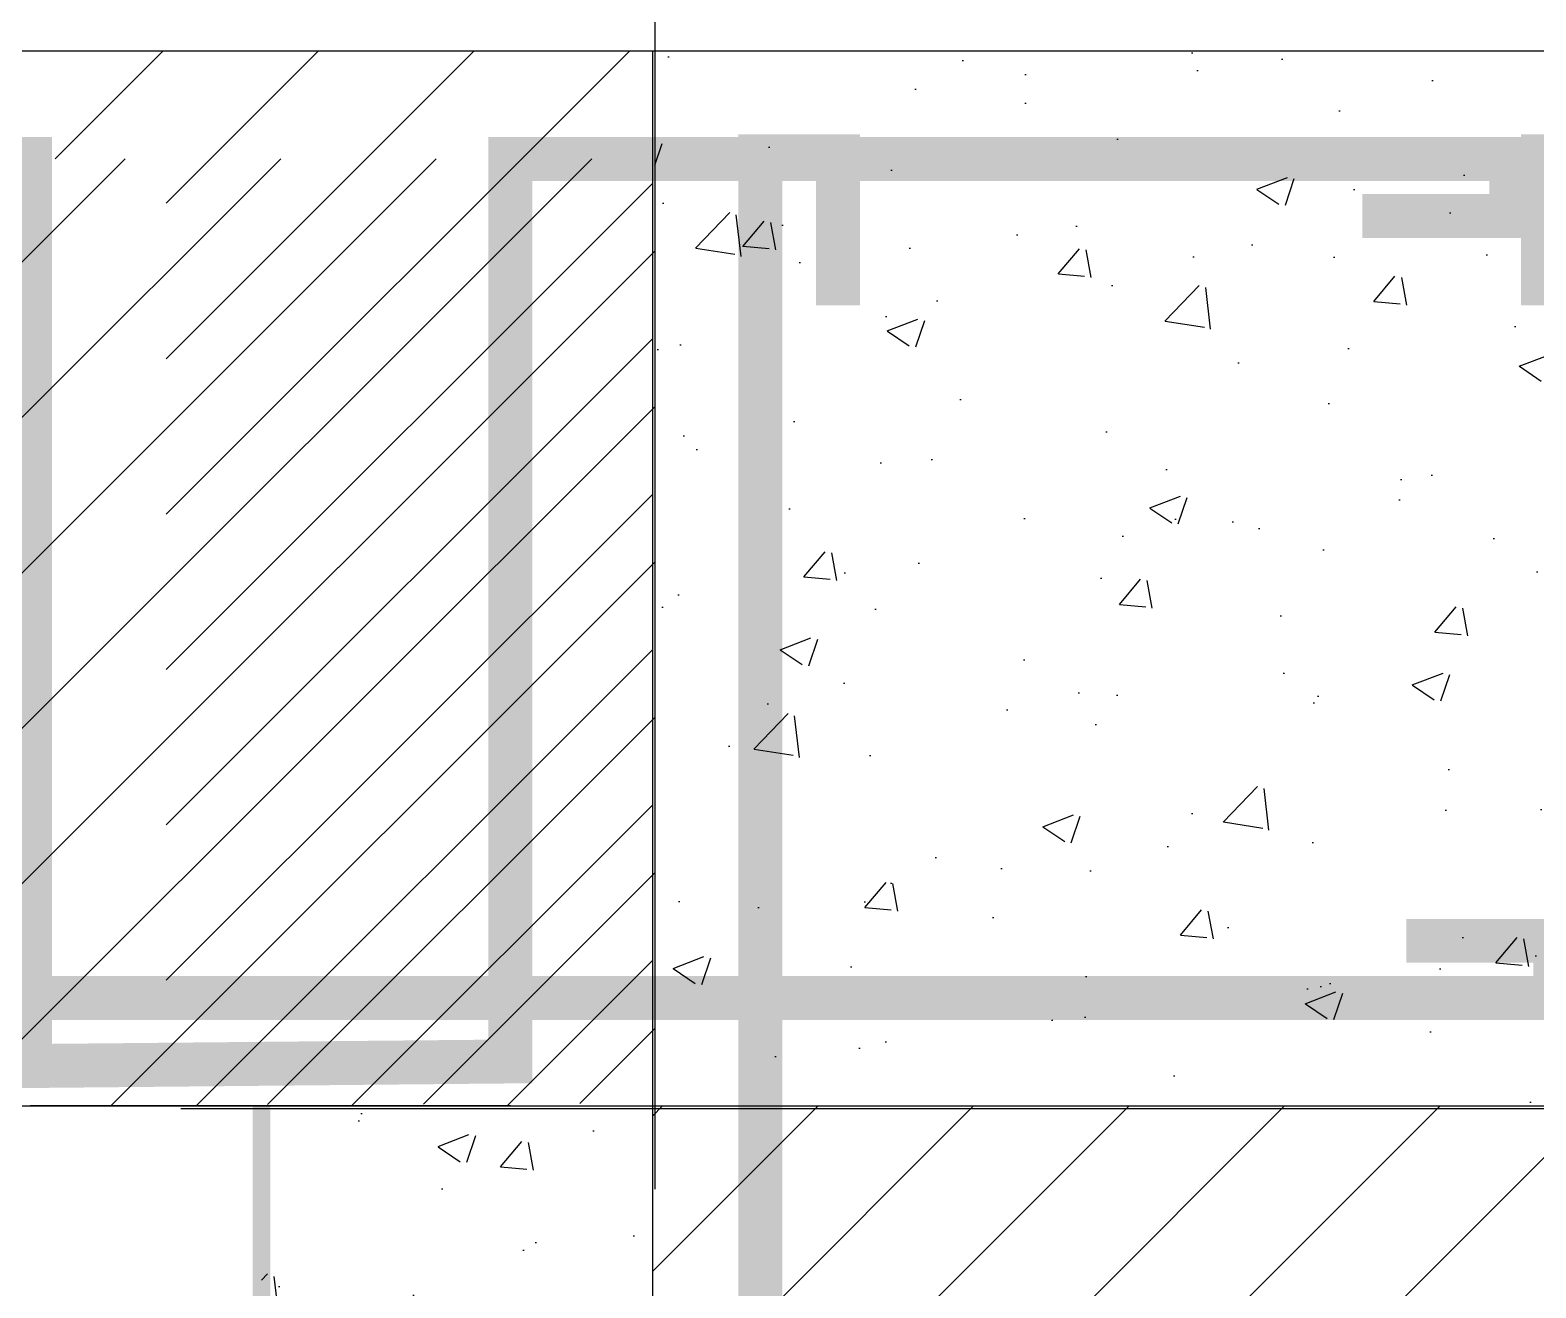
# Model space of a CAD drawing. Extents: x 2072855 to 2883818, y 17306032 to 17674225.
# Drawn here: x 2220728 to 2223621, y 17562251 to 17564669 of the extents above; entities that cross this region are included whole.
import ezdxf

# ---------------------------------------------------------------- set-up
doc = ezdxf.new("R2010")
doc.units = 0
doc.header["$LTSCALE"] = 1000
doc.header["$MEASUREMENT"] = 0
doc.linetypes.add('CENTER2', pattern=[28.575, 19.05, -3.175, 3.175, -3.175])

# ---------------------------------------------------------------- blocks, each defined once
blk = doc.blocks.new('Z333')
at = {"linetype": 'ByBlock'}
h = blk.add_hatch(dxfattribs=at)
h.set_pattern_fill('AR-CONC', color=256, scale=50, style=0)
h.set_pattern_definition([(50, (-589348, 857180.6), (358.6301, -31.37607), [37.5, -412.5]), (355, (-589348, 857180.6), (-69.37567, 376.09607), [30, -330]), (100.4514, (-589318.13, 857178), (289.2547, 344.71977), [31.8701, -350.57106]), (46.1842, (-589348, 857280.6), (533.62052, -82.7595), [56.25, -618.75]), (96.6356, (-589303.54, 857273.7), (467.33135, 487.05894), [47.80514, -525.8565]), (351.1842, (-589348, 857280.6), (467.331, 487.0593), [45, -495]), (21, (-589298, 857255.6), (298.45353, -201.30945), [37.5, -412.5]), (326, (-589298, 857255.6), (121.65767, 362.57502), [30, -330]), (71.4514, (-589273.14, 857238.83), (420.1113, 161.26525), [31.8701, -350.57106]), (37.5, (-589348.01, 857180.6), (6.079928, 166.446927), [0, -326, 0, -335, 0, -331.25]), (7.5, (-589348.01, 857180.6), (131.53477, 197.205856), [0, -191, 0, -318.5, 0, -126.25]), (327.5, (-589459.51, 857180.6), (266.91122, -11.277436), [0, -125, 0, -390, 0, -517.5]), (317.5, (-589509.51, 857180.6), (291.59308, 50.05249), [0, -162.5, 0, -259, 0, -367.5])])
h.paths.add_polyline_path([(-237800.7, 652555.5), (-236603.4, 652555.5), (-236603.4, 653758.5), (-237800.7, 653758.5)])
h = blk.add_hatch()
h.set_pattern_fill('ANSI31', color=256, scale=1000, style=0)
h.set_pattern_definition([(45, (-42632.29, 709125.17), (-88.38835, 88.38835), [])])
h.paths.add_polyline_path([(-238520.2, 652559.1), (-237800.7, 652561.6), (-237800.7, 653635.7), (-238520.2, 653635.7)])
h = blk.add_hatch(dxfattribs=at)
h.set_pattern_fill('混凝土', color=256, scale=50, style=0)
h.set_pattern_definition([(50, (-327064.1, 907538.04), (358.6301, -31.37607), [37.5, -412.5]), (355, (-327064.1, 907538.04), (-69.37567, 376.09607), [30, -330]), (100.4514, (-327034.22, 907535.43), (289.2547, 344.71977), [31.8701, -350.57106]), (46.1842, (-327064.1, 907638.04), (533.6205, -82.7595), [56.25, -618.75]), (96.6356, (-327019.64, 907631.15), (467.3314, 487.0589), [47.8051, -525.8565]), (351.1842, (-327064.1, 907638.04), (467.331, 487.0593), [45, -495]), (21, (-327014.1, 907613.04), (298.45353, -201.30945), [37.5, -412.5]), (326, (-327014.1, 907613.04), (121.65767, 362.575), [30, -330]), (71.4514, (-326989.24, 907596.27), (420.1113, 161.26525), [31.8701, -350.57106]), (37.5, (-327064.11, 907538.04), (6.07993, 166.446927), [0, -326, 0, -335, 0, -331.25]), (7.5, (-327064.1, 907538.04), (131.53477, 197.20586), [0, -191, 0, -318.5, 0, -126.25]), (327.5, (-327175.61, 907538.04), (266.91122, -11.277436), [0, -125, 0, -390, 0, -517.5]), (317.5, (-327225.6, 907538.04), (291.59308, 50.0525), [0, -162.5, 0, -259, 0, -367.5])])
h.paths.add_polyline_path([(-238248, 651922.7), (-237803.4, 651922.7), (-237803.4, 652555.5), (-238248, 652555.5)])
h.paths.add_polyline_path([(-238248, 651376.7), (-237803.4, 651376.7), (-237803.4, 651922.7), (-238248, 651922.7)])
h.paths.add_polyline_path([(-238248, 650866.2), (-237803.4, 650864.7), (-237803.4, 651376.7), (-238248, 651376.7)])
at = {"color": 1, "linetype": 'CENTER2', "ltscale": 0.1}
for p, q in [((-237800.7, 654368.9), (-237800.7, 648493.2)), ((-238339.5, 652555.5), (-234550.3, 652555.5))]:
    blk.add_line(p, q, dxfattribs=at)
at = {"color": 2}
for p, q in [((-241726.8, 653758.5), (-236603.4, 653758.5)), ((-237803.4, 653758.5), (-237803.4, 649600.8)), ((-241726.8, 652558.5), (-236603.4, 652558.5))]:
    blk.add_line(p, q, dxfattribs=at)
for p, q in [((-238482.4, 653635.7), (-238359.6, 653758.5)), ((-238356.1, 653231.7), (-237829.3, 653758.5)), ((-238356.1, 653408.5), (-238006.1, 653758.5)), ((-238356.1, 653585.3), (-238182.9, 653758.5)), ((-238356.1, 653055), (-237803.4, 653607.7)), ((-238356.1, 652878.2), (-237803.4, 653430.9)), ((-238356.1, 652701.4), (-237803.4, 653254.1)), ((-238322.2, 652558.5), (-237803.4, 653077.3)), ((-238145.4, 652558.5), (-237803.4, 652900.6)), ((-237968.6, 652558.5), (-237803.4, 652723.8)), ((-238510.9, 652558.5), (-237964.8, 652558.5)), ((-237964.8, 652558.5), (-238510.9, 652558.5)), ((-237964.8, 652558.5), (-238510.9, 652558.5)), ((-238510.9, 652558.5), (-237964.8, 652558.5)), ((-237803.4, 652016.7), (-237261.5, 652558.5)), ((-237803.4, 652193.5), (-237438.3, 652558.5)), ((-237803.4, 652370.2), (-237615.1, 652558.5)), ((-237803.4, 652547), (-237791.9, 652558.5)), ((-237720.6, 651922.7), (-237084.8, 652558.5)), ((-237543.8, 651922.7), (-236908, 652558.5)), ((-237367, 651922.7), (-236731.2, 652558.5))]:
    blk.add_line(p, q)
for points, const_width in [([(-239736.7, 653545.4), (-239906, 653545.4), (-239906, 653635.7), (-238510.9, 653635.7), (-238510.9, 652603.9), (-237964.8, 652609.1), (-237964.8, 653635.7), (-236826.9, 653635.7), (-236826.9, 653570.7), (-236996.3, 653570.7)], 50), ([(-236791.2, 653469.2), (-236791.2, 653638.5), (-236726.2, 653638.5), (-236726.2, 651922.7), (-238218.5, 651922.7), (-238218.5, 651376.7), (-236726.2, 651376.7), (-236726.2, 650001.8), (-236824.2, 650001.8), (-236824.2, 650171.1)], 50), ([(-237592.3, 653469.2), (-237592.3, 653638.5), (-237680.6, 653638.5), (-237680.6, 651922.7), (-237680.6, 651922.7), (-237680.6, 651376.7), (-237680.6, 651376.7), (-237680.6, 650001.8), (-237580, 650001.8), (-237580, 650171.1)], 50), ([(-239736.7, 652770.5), (-239906, 652770.5), (-239906, 652681.3), (-238190.2, 652681.3), (-238190.2, 652681.3), (-237644.2, 652681.3), (-237644.2, 652681.3), (-236777.1, 652681.3), (-236777.1, 652746.3), (-236946.4, 652746.3)], 50), ([(-238248, 652558.5), (-238248, 650867.7)], 20)]:
    blk.add_lwpolyline(points, dxfattribs=dict(const_width=const_width))

msp = doc.modelspace()

# ---------------------------------------------------------------- block references
at = {"xscale": 1.689999997615814, "yscale": 1.690000001341105, "zscale": 1.69}
msp.add_blockref('Z333', (2623811.2, 16459777.4), dxfattribs=at)

doc.saveas('drawing.dxf')
